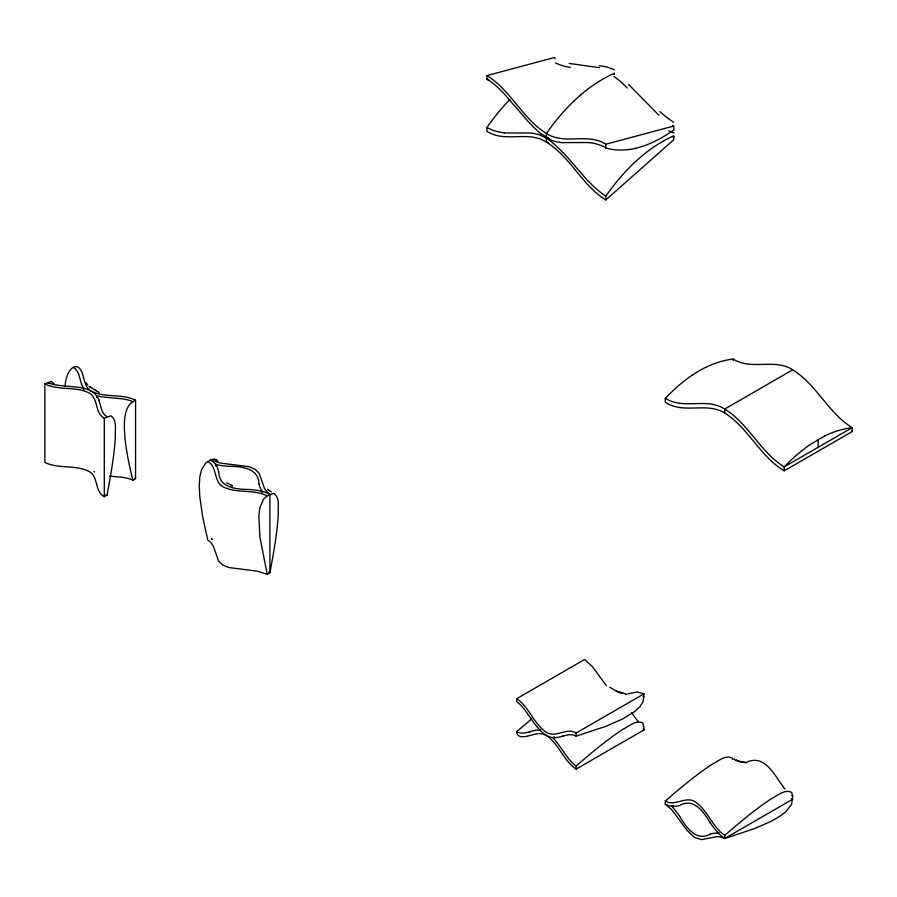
<?xml version="1.0" encoding="UTF-8"?>
<svg xmlns="http://www.w3.org/2000/svg" width="897" height="897" viewBox="0 0 897 897"><rect width="100%" height="100%" fill="white"/><g stroke="black" fill="none" stroke-linecap="round" stroke-linejoin="round"><path stroke-width="1.35" d="M65.122 386.248C65.683 369.317 78.353 357.421 83.208 376.045C84.385 381.584 85.899 387.975 91.18 391.058C104.882 398.246 121.745 393.301 135.559 400.208L135.559 478.673L132.834 480.243L131.197 479.447A18.568 10.719 0 0 0 128.136 478.437L124.145 477.596A43.684 25.217 0 0 0 121.499 477.204L109.692 476.139M83.679 389.758L83.813 388.379L82.322 385.934A51.421 29.679 0 0 1 81.526 384.14L78.644 374.004A43.684 25.217 0 0 0 77.972 372.479L76.514 370.169A18.568 10.719 0 0 0 74.821 368.432L73.487 367.512M262.036 492.733L261.711 490.704A56.578 32.662 0 0 1 259.02 484.01M627.945 693.83L637.049 691.946L644.068 693.796L643.003 701.835L639.819 706.746L634.515 711.646L622.563 719.002L605.845 726.357L576.121 736.168L574.562 735.417A18.568 10.719 60 0 0 572.208 734.822L569.483 734.71A43.684 25.217 60 0 0 567.823 734.89L557.598 737.457A51.421 29.679 60 0 1 555.658 737.67L552.933 737.614L555.647 740.844A51.421 29.679 60 0 1 557.598 743.299L567.823 757.673A43.684 25.217 60 0 0 569.483 759.77L572.208 762.809A18.568 10.719 60 0 0 574.551 764.928L576.121 765.982L576.121 769.11L644.068 729.889L643.003 723.072C636.074 719.372 628.584 726.637 622.563 729.508C606.103 740.35 591.078 753.188 576.121 765.982M791.804 798.678L792.701 799.227L724.754 838.448L724.754 835.309C739.711 822.515 754.736 809.677 771.196 798.846C777.217 795.964 784.707 788.71 791.636 792.41L792.701 796.088L791.636 804.127L786.064 811.482L779.695 816.382L771.196 821.293L754.478 828.649L724.754 838.448L721.132 836.991L717.028 836.621L701.577 839.603L694.502 837.45L687.08 830.409L672.088 810.114L665.294 804.127L665.294 800.987C680.251 788.194 695.276 775.356 711.747 764.513C717.768 761.643 725.247 754.377 732.187 758.077L732.984 759.613M107.023 495.144C110.623 475.791 114.222 456.36 115.377 436.682C114.861 430.033 117.406 419.919 110.735 415.771L104.299 418.26L104.299 496.714L107.023 495.144L106.126 494.572M268.909 572.174L269.919 572.723C273.518 553.371 277.128 533.939 278.283 514.261C277.756 507.612 280.312 497.499 273.641 493.339L267.205 495.828L263.483 499.203L259.906 507.702L258.841 515.674L259.906 537.124L267.205 574.293L269.919 572.723L269.919 494.258L266.846 491.859L264.469 488.495L259.211 473.414L255.096 469.254L248.974 466.698L220.46 463.087L210.548 459.982L205.761 462.964L201.377 470.084L199.784 477.137L199.257 486.028L199.784 496.747L202.576 516.291L207.745 539.96L210.817 542.371L213.194 545.735L218.464 560.816L222.568 564.975L228.69 567.521L257.215 571.142L267.071 574.215M486.936 127.374L486.936 131.298C505.067 143.15 528.266 130.211 546.396 142.085C570.369 156.852 581.873 185.186 605.845 199.941L673.793 139.697L673.793 135.772A140.751 81.268 -60 0 0 642.431 155.529A124.605 71.939 -60 0 0 635.895 161.292M554.38 736.829L552.888 737.704L551.352 737.379A25.161 14.531 60 0 1 548.874 736.661C545.466 735.013 541.945 733.051 537.987 733.69C532.213 733.993 517.221 741.595 516.672 731.649L531.629 718.968M135.559 400.208C125.502 404.446 124.38 416.813 124.347 426.299C124.616 444.576 128.619 462.538 132.834 480.243M540.667 729.754L539.904 730.203L541.44 731.649A25.161 14.531 60 0 0 543.907 733.802C558.315 741.864 562.677 760.006 576.121 769.11M719.024 832.73L717.667 833.134M692.742 374.856L694.917 373.432A116.038 66.995 -60 0 1 703.629 368.409L707.98 366.29A134.034 77.389 -60 0 1 733.23 359.069C751.406 370.775 774.571 358.015 792.701 369.811C816.662 384.566 828.178 412.9 852.15 427.667L852.15 431.592L784.202 470.824C759.58 456.147 748.109 427.039 723.621 412.328C705.479 402.204 682.953 414.302 665.294 402.17L665.294 398.246C683.211 409.974 706.074 397.427 724.126 408.684C748.524 423.272 760.017 452.021 784.202 466.9L784.202 470.824M824.713 435.964L809.475 444.99A134.034 77.389 -60 0 0 784.225 466.933M104.299 496.714C94.364 491.5 98.782 476.531 88.848 471.317C75.146 464.489 58.552 469.209 44.85 462.392L44.85 383.927L51.286 381.449L53.943 383.591M792.701 369.811L724.754 409.032L724.754 412.956M784.202 466.9L852.15 427.667M530.295 731.56L535.184 730.36A51.421 29.691 60 0 1 537.135 730.147L539.904 730.113L537.135 726.974A51.421 29.691 60 0 1 535.184 724.507L524.958 710.144A43.684 25.217 60 0 0 523.31 708.047L520.574 705.008A18.568 10.719 60 0 0 518.231 702.889L516.672 701.835L516.672 698.696L584.609 659.474L592.558 666.83L606.394 685.757M516.672 698.696C529.376 707.139 533.614 723.756 546.262 732.266C555.759 738.433 566.59 727.007 576.121 733.028L644.068 693.796M673.288 805.484L670.261 806.022A25.161 14.531 60 0 1 667.783 805.315L665.294 804.127M563.114 736.067L562.486 736.258M529.264 731.874L524.958 732.927A43.684 25.217 60 0 1 523.31 733.107L520.574 732.995A18.568 10.719 60 0 1 518.231 732.401L516.672 731.649M710.368 834.031C696.094 842.182 685.813 826.81 679.679 816.326M486.936 79.519L486.936 75.595L554.884 57.386L554.884 58.854M548.515 137.589L546.396 138.16L540.465 135.346M486.936 75.595C510.909 90.35 522.424 118.684 546.396 133.451C564.527 145.325 587.726 132.386 605.845 144.238L673.793 126.04L673.793 129.953A140.751 81.268 -60 0 1 642.431 146.424M626.689 694.177L625.4 694.491M745.172 762.943C765.354 752.269 774.952 776.97 784.976 789.001M745.25 762.147L739.868 761.654L735.17 759.77M672.481 806.313L671.696 806.246L672.481 807.098M563.226 142.556L588.544 142.556M249.444 489.47C237.301 489.414 218.857 488.17 218.767 471.755M504.237 132.98L529.533 133.003A72.287 41.901 60.2 0 1 540.42 135.122M616.261 691.127L624.839 693.639M743.748 762.282L737.996 761.048L733.993 759.03L734.89 759.58M599.521 67.679L569.135 63.452M622.91 693.392L617.293 691.587L609.736 687.281M216.626 464.68L214.596 463.278A25.161 14.531 0 0 0 212.735 461.495L210.47 459.937L214.181 459.017L216.895 460.497L214.944 459.264M261.038 491.096L264.133 491.881A25.161 14.531 0 0 1 267.228 492.958L269.919 494.258M622.271 693.28L618.549 692.17M741.18 761.923L737.457 760.824M47.563 382.369L49.268 383.187M49.144 383.131L49.212 383.165A18.568 10.719 0 0 0 52.273 384.163L56.264 385.004A43.684 25.217 0 0 0 58.91 385.396L76.458 387.067A51.421 29.679 0 0 1 79.575 387.515L85.776 388.906A25.161 14.531 0 0 1 88.87 389.982L93.826 392.841A25.161 14.531 0 0 1 95.676 394.635L98.087 398.212A51.421 29.679 0 0 1 98.883 400.006M212.297 539.299L211.277 538.828L212.197 539.534M643.115 696.442L644.068 696.935M550.354 139.383L540.465 133.339A72.287 41.565 59.8 0 1 529.622 122.945M230.024 484.47L226.638 482.799M791.782 798.734L792.701 799.227M134.606 478.157L135.559 478.673M99.141 392.505L89.801 386.809M96.046 390.621L95.418 390.273M267.205 495.828C253.503 489.011 236.909 493.731 223.207 486.903C213.273 481.689 217.691 466.72 207.745 461.507M44.85 383.927C58.552 390.756 75.146 386.035 88.848 392.852C98.782 398.066 94.364 413.046 104.299 418.26M665.294 800.987C674.779 806.986 685.543 795.673 695.029 801.671C707.778 810.126 711.994 826.866 724.754 835.309M132.834 401.778L131.197 400.981A18.568 10.719 0 0 0 128.136 399.984L124.145 399.143A43.684 25.217 0 0 0 121.499 398.75L103.94 397.079A51.421 29.679 0 0 1 100.834 396.62L96.596 395.768L96.73 397.293M644.012 726.716L643.216 726.211M107.023 416.69L105.599 415.703A18.568 10.719 0 0 1 103.906 413.977L102.437 411.667A43.684 25.217 0 0 1 101.776 410.142L98.883 400.006M724.754 838.448L722.276 836.766A25.161 14.531 60 0 1 719.798 834.625L717.667 832.45A56.578 32.662 60 0 1 710.413 823.076M792.701 796.088L791.782 795.516M644.068 729.889L643.149 729.317M269.919 572.723L269.044 572.174M271.455 491.982L268.158 489.784M216.334 460.105L218.038 461.148M851.488 431.177L852.15 431.592M231.179 485.154L232.525 486.14M550.354 140.728L546.396 138.16L546.396 142.085M230.596 484.784L231.841 485.658M267.575 489.336L268.629 490.143M89.218 386.36L90.272 387.168M658.97 115.309L628.595 84.464M588.544 181.654L563.226 152.445M529.533 123.102L504.237 93.882A66.546 38.571 60.1 0 0 486.959 79.127M638.372 721.648L637.431 720.538A43.684 25.217 60 0 1 635.771 718.441L631.679 712.734M85.854 382.458L87.85 385.015M710.368 823.121C704.235 812.637 693.942 797.276 679.679 805.405A56.578 32.673 60 0 1 672.515 806.425M215.953 465.061L215.56 464.489L215.639 465.935M258.908 484.01C258.841 467.572 240.34 466.362 228.219 466.294A56.578 32.673 0 0 1 216.592 464.736M818.176 439.44L818.176 447.278M733.241 359.013L733.241 360.493M614.344 73.206L614.344 74.429M605.845 144.238L605.845 148.162M635.872 161.213A139.786 80.708 -60 0 0 605.901 196.073L605.845 199.941M576.121 733.028L576.121 736.168M546.396 133.451L546.396 137.376M216.065 465.038A56.578 32.673 0 0 1 218.655 471.766M249.433 489.538A56.578 32.662 0 0 1 261.083 491.029M93.893 471.351A25.161 14.531 0 0 1 94.622 472.001M672.515 807.031A56.578 32.673 60 0 1 679.634 816.36M710.413 834.143A56.578 32.662 60 0 1 717.533 833.021M580.774 94.779A139.786 80.708 -60 0 1 614.333 73.307M614.03 76.503A74.507 42.776 62.2 0 1 627.182 88.018M599.174 65.739A74.507 48.685 67.6 0 1 614.467 69.843M574.282 100.733A124.605 71.939 -60 0 1 580.796 94.858M546.43 133.496A140.751 81.268 -60 0 1 574.271 100.677M635.872 148.308A139.786 80.708 -60 0 1 605.901 148.05M588.567 142.634A66.546 38.593 60.2 0 1 605.834 147.713M673.501 122.16A75.483 36.385 52.9 0 1 659.8 111.598M673.557 126.264A72.511 35.207 53.1 0 1 672.615 125.647M642.443 146.346A124.605 71.939 -60 0 1 635.895 148.207M563.271 142.69A70.527 40.769 60.4 0 1 550.422 139.91M570.357 67.297A75.483 41.576 60.3 0 1 555.49 62.925M488.798 79.9A140.751 81.268 -60 0 1 486.981 79.429M548.246 142.466A140.751 81.268 -60 0 1 546.43 141.995M605.845 196.084A66.546 38.257 59.8 0 1 588.679 181.385M672.929 136.445A75.483 49.75 68.3 0 1 673.972 136.949M668.747 130.917A72.511 47.608 68 0 1 673.95 133.081M550.321 140.952A70.527 40.421 59.9 0 1 563.013 152.86M504.159 132.734A66.546 38.336 59.8 0 1 486.948 127.52M486.981 127.419A140.751 81.268 -60 0 1 509.866 99.522M665.316 398.29A133.104 76.85 -60 0 1 692.731 374.8M824.713 435.897A133.104 76.85 -60 0 1 852.128 427.746M530.093 731.627L529.465 731.817L530.093 731.627"/></g></svg>
